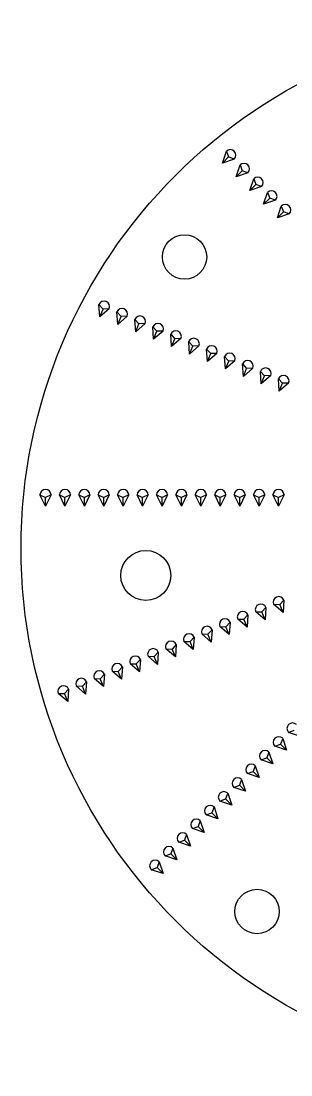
# Model space of a CAD drawing. Extents: x 115 to 2025, y 0 to 1377.
# Drawn here: x 1474.1 to 1498.4, y 755.8 to 850.8 of the extents above; entities that cross this region are included whole.
import ezdxf

# ---------------------------------------------------------------- set-up
doc = ezdxf.new("R2010")
doc.units = 0
doc.layers.get('0').update_dxf_attribs({"linetype": 'CONTINUOUS'})
doc.layers.add('DANMEN', color=7, linetype='CONTINUOUS')

msp = doc.modelspace()

# ---------------------------------------------------------------- linework, layer by layer
at = {"color": 2}
for centre, radius in [((1521.571, 803.289), 47.5), ((1488.802, 829.526), 2), ((1485.306, 800.821), 2.25), ((1495.335, 770.52), 2)]:
    msp.add_circle(centre, radius, dxfattribs=at)
at = {"layer": 'DANMEN', "color": 2}
for p, q in [((1492.216, 837.995), (1492.569, 839.056)), ((1492.569, 839.056), (1492.761, 838.541)), ((1492.216, 837.995), (1492.761, 838.541)), ((1493.276, 838.349), (1492.216, 837.995)), ((1493.276, 838.349), (1492.761, 838.541)), ((1493.453, 836.758), (1493.807, 837.819)), ((1493.453, 836.758), (1493.998, 837.303)), ((1494.514, 837.112), (1493.453, 836.758)), ((1493.807, 837.819), (1493.998, 837.303)), ((1494.514, 837.112), (1493.998, 837.303)), ((1494.691, 835.521), (1495.044, 836.581)), ((1494.691, 835.521), (1495.236, 836.066)), ((1495.044, 836.581), (1495.236, 836.066)), ((1495.751, 835.874), (1495.236, 836.066)), ((1495.751, 835.874), (1494.691, 835.521)), ((1495.928, 834.283), (1496.282, 835.344)), ((1496.282, 835.344), (1496.473, 834.828)), ((1495.928, 834.283), (1496.473, 834.828)), ((1496.989, 834.637), (1495.928, 834.283)), ((1496.989, 834.637), (1496.473, 834.828)), ((1497.166, 833.046), (1497.519, 834.106)), ((1497.519, 834.106), (1497.711, 833.591)), ((1497.166, 833.046), (1497.711, 833.591)), ((1498.226, 833.399), (1497.166, 833.046)), ((1498.226, 833.399), (1497.711, 833.591)), ((1481.09, 825.235), (1481.464, 824.832)), ((1481.169, 824.12), (1481.09, 825.235)), ((1482.013, 824.852), (1481.169, 824.12)), ((1481.169, 824.12), (1481.464, 824.832)), ((1482.013, 824.852), (1481.464, 824.832)), ((1482.706, 824.565), (1483.081, 824.162)), ((1482.786, 823.45), (1482.706, 824.565)), ((1483.63, 824.183), (1482.786, 823.45)), ((1482.786, 823.45), (1483.081, 824.162)), ((1483.63, 824.183), (1483.081, 824.162)), ((1484.323, 823.896), (1484.697, 823.493)), ((1484.402, 822.78), (1484.323, 823.896)), ((1485.247, 823.513), (1484.402, 822.78)), ((1484.402, 822.78), (1484.697, 823.493)), ((1485.247, 823.513), (1484.697, 823.493)), ((1486.019, 822.111), (1485.94, 823.226)), ((1485.94, 823.226), (1486.314, 822.823)), ((1486.864, 822.843), (1486.019, 822.111)), ((1486.019, 822.111), (1486.314, 822.823)), ((1486.864, 822.843), (1486.314, 822.823)), ((1487.557, 822.556), (1487.931, 822.153)), ((1487.636, 821.441), (1487.557, 822.556)), ((1488.481, 822.173), (1487.636, 821.441)), ((1487.636, 821.441), (1487.931, 822.153)), ((1488.481, 822.173), (1487.931, 822.153)), ((1489.174, 821.886), (1489.548, 821.483)), ((1489.253, 820.771), (1489.174, 821.886)), ((1490.097, 821.504), (1489.253, 820.771)), ((1489.253, 820.771), (1489.548, 821.483)), ((1490.097, 821.504), (1489.548, 821.483)), ((1490.79, 821.217), (1491.165, 820.814)), ((1490.87, 820.102), (1490.79, 821.217)), ((1491.714, 820.834), (1490.87, 820.102)), ((1490.87, 820.102), (1491.165, 820.814)), ((1491.714, 820.834), (1491.165, 820.814)), ((1492.486, 819.432), (1492.407, 820.547)), ((1492.407, 820.547), (1492.781, 820.144)), ((1493.331, 820.164), (1492.486, 819.432)), ((1492.486, 819.432), (1492.781, 820.144)), ((1493.331, 820.164), (1492.781, 820.144)), ((1494.103, 818.762), (1494.024, 819.877)), ((1494.024, 819.877), (1494.398, 819.474)), ((1494.948, 819.495), (1494.103, 818.762)), ((1494.103, 818.762), (1494.398, 819.474)), ((1494.948, 819.495), (1494.398, 819.474)), ((1495.72, 818.092), (1495.641, 819.208)), ((1495.641, 819.208), (1496.015, 818.805)), ((1496.565, 818.825), (1495.72, 818.092)), ((1495.72, 818.092), (1496.015, 818.805)), ((1496.565, 818.825), (1496.015, 818.805)), ((1497.337, 817.423), (1497.258, 818.538)), ((1497.258, 818.538), (1497.632, 818.135)), ((1498.181, 818.155), (1497.337, 817.423)), ((1497.337, 817.423), (1497.632, 818.135)), ((1498.181, 818.155), (1497.632, 818.135)), ((1475.773, 808.073), (1476.273, 807.844)), ((1476.273, 807.073), (1475.773, 808.073)), ((1476.773, 808.073), (1476.273, 807.844)), ((1476.773, 808.073), (1476.273, 807.073)), ((1476.273, 807.073), (1476.273, 807.844)), ((1477.523, 808.073), (1478.023, 807.844)), ((1478.023, 807.073), (1477.523, 808.073)), ((1478.523, 808.073), (1478.023, 807.844)), ((1478.523, 808.073), (1478.023, 807.073)), ((1478.023, 807.073), (1478.023, 807.844)), ((1479.273, 808.073), (1479.773, 807.844)), ((1479.773, 807.073), (1479.273, 808.073)), ((1480.273, 808.073), (1479.773, 807.844)), ((1480.273, 808.073), (1479.773, 807.073)), ((1479.773, 807.073), (1479.773, 807.844)), ((1481.523, 807.073), (1481.023, 808.073)), ((1481.023, 808.073), (1481.523, 807.844)), ((1482.023, 808.073), (1481.523, 807.073)), ((1482.023, 808.073), (1481.523, 807.844)), ((1481.523, 807.073), (1481.523, 807.844)), ((1482.773, 808.073), (1483.273, 807.844)), ((1483.273, 807.073), (1482.773, 808.073)), ((1483.773, 808.073), (1483.273, 807.844)), ((1483.773, 808.073), (1483.273, 807.073)), ((1483.273, 807.073), (1483.273, 807.844)), ((1484.523, 808.073), (1485.023, 807.844)), ((1485.023, 807.073), (1484.523, 808.073)), ((1485.523, 808.073), (1485.023, 807.844)), ((1485.523, 808.073), (1485.023, 807.073)), ((1485.023, 807.073), (1485.023, 807.844)), ((1486.273, 808.073), (1486.773, 807.844)), ((1486.773, 807.073), (1486.273, 808.073)), ((1487.273, 808.073), (1486.773, 807.844)), ((1487.273, 808.073), (1486.773, 807.073)), ((1486.773, 807.073), (1486.773, 807.844)), ((1488.523, 807.073), (1488.023, 808.073)), ((1488.023, 808.073), (1488.523, 807.844)), ((1489.023, 808.073), (1488.523, 807.073)), ((1489.023, 808.073), (1488.523, 807.844)), ((1488.523, 807.073), (1488.523, 807.844)), ((1490.273, 807.073), (1489.773, 808.073)), ((1489.773, 808.073), (1490.273, 807.844)), ((1490.773, 808.073), (1490.273, 807.073)), ((1490.773, 808.073), (1490.273, 807.844)), ((1490.273, 807.073), (1490.273, 807.844)), ((1492.023, 807.073), (1491.523, 808.073)), ((1491.523, 808.073), (1492.023, 807.844)), ((1492.523, 808.073), (1492.023, 807.073)), ((1492.523, 808.073), (1492.023, 807.844)), ((1492.023, 807.073), (1492.023, 807.844)), ((1493.773, 807.073), (1493.273, 808.073)), ((1493.273, 808.073), (1493.773, 807.844)), ((1494.273, 808.073), (1493.773, 807.073)), ((1494.273, 808.073), (1493.773, 807.844)), ((1493.773, 807.073), (1493.773, 807.844)), ((1495.523, 807.073), (1495.023, 808.073)), ((1495.023, 808.073), (1495.523, 807.844)), ((1496.023, 808.073), (1495.523, 807.073)), ((1496.023, 808.073), (1495.523, 807.844)), ((1495.523, 807.073), (1495.523, 807.844)), ((1497.273, 807.073), (1496.773, 808.073)), ((1496.773, 808.073), (1497.273, 807.844)), ((1497.773, 808.073), (1497.273, 807.073)), ((1497.773, 808.073), (1497.273, 807.844)), ((1497.273, 807.073), (1497.273, 807.844)), ((1497.675, 797.486), (1496.83, 798.219)), ((1496.83, 798.219), (1497.38, 798.198)), ((1497.754, 798.601), (1497.38, 798.198)), ((1497.675, 797.486), (1497.38, 798.198)), ((1497.754, 798.601), (1497.675, 797.486)), ((1494.52, 797.262), (1494.146, 796.859)), ((1494.52, 797.262), (1494.441, 796.147)), ((1496.058, 796.816), (1495.213, 797.549)), ((1495.213, 797.549), (1495.763, 797.529)), ((1496.137, 797.932), (1495.763, 797.529)), ((1496.058, 796.816), (1495.763, 797.529)), ((1496.137, 797.932), (1496.058, 796.816)), ((1492.824, 795.477), (1491.98, 796.21)), ((1491.98, 796.21), (1492.529, 796.189)), ((1492.903, 796.592), (1492.529, 796.189)), ((1492.824, 795.477), (1492.529, 796.189)), ((1492.903, 796.592), (1492.824, 795.477)), ((1494.441, 796.147), (1493.596, 796.879)), ((1493.596, 796.879), (1494.146, 796.859)), ((1494.441, 796.147), (1494.146, 796.859)), ((1489.67, 795.253), (1489.296, 794.85)), ((1489.67, 795.253), (1489.591, 794.138)), ((1491.207, 794.807), (1490.363, 795.54)), ((1490.363, 795.54), (1490.912, 795.52)), ((1491.287, 795.923), (1490.912, 795.52)), ((1491.207, 794.807), (1490.912, 795.52)), ((1491.287, 795.923), (1491.207, 794.807)), ((1487.129, 794.2), (1487.679, 794.18)), ((1487.974, 793.468), (1487.129, 794.2)), ((1488.053, 794.583), (1487.679, 794.18)), ((1488.053, 794.583), (1487.974, 793.468)), ((1489.591, 794.138), (1488.746, 794.87)), ((1488.746, 794.87), (1489.296, 794.85)), ((1489.591, 794.138), (1489.296, 794.85)), ((1485.512, 793.531), (1486.062, 793.51)), ((1486.357, 792.798), (1485.512, 793.531)), ((1486.436, 793.913), (1486.062, 793.51)), ((1486.357, 792.798), (1486.062, 793.51)), ((1486.436, 793.913), (1486.357, 792.798)), ((1487.974, 793.468), (1487.679, 794.18)), ((1483.203, 792.574), (1482.828, 792.171)), ((1483.203, 792.574), (1483.123, 791.459)), ((1483.896, 792.861), (1484.445, 792.841)), ((1484.74, 792.129), (1483.896, 792.861)), ((1484.819, 793.244), (1484.445, 792.841)), ((1484.74, 792.129), (1484.445, 792.841)), ((1484.819, 793.244), (1484.74, 792.129)), ((1480.662, 791.522), (1481.212, 791.501)), ((1481.507, 790.789), (1480.662, 791.522)), ((1481.586, 791.904), (1481.212, 791.501)), ((1481.507, 790.789), (1481.212, 791.501)), ((1481.586, 791.904), (1481.507, 790.789)), ((1483.123, 791.459), (1482.279, 792.191)), ((1482.279, 792.191), (1482.828, 792.171)), ((1483.123, 791.459), (1482.828, 792.171)), ((1478.352, 790.565), (1477.978, 790.162)), ((1478.352, 790.565), (1478.273, 789.45)), ((1479.045, 790.852), (1479.595, 790.832)), ((1479.89, 790.119), (1479.045, 790.852)), ((1479.969, 791.235), (1479.595, 790.832)), ((1479.89, 790.119), (1479.595, 790.832)), ((1479.969, 791.235), (1479.89, 790.119)), ((1477.428, 790.182), (1477.978, 790.162)), ((1478.273, 789.45), (1477.428, 790.182)), ((1478.273, 789.45), (1477.978, 790.162)), ((1498.179, 786.662), (1498.694, 786.853)), ((1499.239, 786.308), (1498.179, 786.662)), ((1497.648, 786.131), (1497.457, 785.616)), ((1497.648, 786.131), (1498.002, 785.071)), ((1496.411, 784.894), (1496.219, 784.378)), ((1496.411, 784.894), (1496.765, 783.833)), ((1496.941, 785.424), (1497.457, 785.616)), ((1498.002, 785.071), (1496.941, 785.424)), ((1498.002, 785.071), (1497.457, 785.616)), ((1495.704, 784.187), (1496.219, 784.378)), ((1496.765, 783.833), (1495.704, 784.187)), ((1496.765, 783.833), (1496.219, 784.378)), ((1494.466, 782.949), (1494.982, 783.141)), ((1495.527, 782.596), (1494.466, 782.949)), ((1495.174, 783.656), (1494.982, 783.141)), ((1495.527, 782.596), (1494.982, 783.141)), ((1495.174, 783.656), (1495.527, 782.596)), ((1493.229, 781.712), (1493.745, 781.903)), ((1493.936, 782.419), (1493.745, 781.903)), ((1494.29, 781.358), (1493.745, 781.903)), ((1493.936, 782.419), (1494.29, 781.358)), ((1492.699, 781.182), (1492.507, 780.666)), ((1492.699, 781.182), (1493.052, 780.121)), ((1494.29, 781.358), (1493.229, 781.712)), ((1491.992, 780.474), (1492.507, 780.666)), ((1493.052, 780.121), (1491.992, 780.474)), ((1493.052, 780.121), (1492.507, 780.666)), ((1490.754, 779.237), (1491.27, 779.429)), ((1491.815, 778.883), (1490.754, 779.237)), ((1491.461, 779.944), (1491.27, 779.429)), ((1491.815, 778.883), (1491.27, 779.429)), ((1491.461, 779.944), (1491.815, 778.883)), ((1489.517, 778), (1490.032, 778.191)), ((1490.224, 778.707), (1490.032, 778.191)), ((1490.577, 777.646), (1490.032, 778.191)), ((1490.224, 778.707), (1490.577, 777.646)), ((1488.986, 777.469), (1488.795, 776.954)), ((1488.986, 777.469), (1489.34, 776.409)), ((1490.577, 777.646), (1489.517, 778)), ((1487.749, 776.232), (1487.557, 775.716)), ((1487.749, 776.232), (1488.103, 775.171)), ((1488.279, 776.762), (1488.795, 776.954)), ((1489.34, 776.409), (1488.279, 776.762)), ((1489.34, 776.409), (1488.795, 776.954)), ((1487.042, 775.525), (1487.557, 775.716)), ((1488.103, 775.171), (1487.042, 775.525)), ((1488.103, 775.171), (1487.557, 775.716)), ((1485.804, 774.287), (1486.32, 774.479)), ((1486.865, 773.934), (1485.804, 774.287)), ((1486.512, 774.994), (1486.32, 774.479)), ((1486.865, 773.934), (1486.32, 774.479)), ((1486.512, 774.994), (1486.865, 773.934))]:
    msp.add_line(p, q, dxfattribs=at)
for centre, start, end in [((1492.923, 838.703), 315, 135), ((1494.16, 837.465), 315, 135), ((1495.398, 836.228), 315, 135), ((1496.635, 834.99), 315, 135), ((1497.873, 833.753), 315, 135), ((1481.552, 825.044), 337.5, 157.5), ((1483.168, 824.374), 337.5, 157.5), ((1484.785, 823.704), 337.5, 157.5), ((1486.402, 823.035), 337.5, 157.5), ((1488.019, 822.365), 337.5, 157.5), ((1489.635, 821.695), 337.5, 157.5), ((1491.252, 821.025), 337.5, 157.5), ((1492.869, 820.356), 337.5, 157.5), ((1494.486, 819.686), 337.5, 157.5), ((1496.103, 819.016), 337.5, 157.5), ((1497.719, 818.347), 337.5, 157.5), ((1476.273, 808.073), 360, 180), ((1478.023, 808.073), 360, 180), ((1479.773, 808.073), 360, 180), ((1481.523, 808.073), 360, 180), ((1483.273, 808.073), 360, 180), ((1485.023, 808.073), 360, 180), ((1486.773, 808.073), 360, 180), ((1488.523, 808.073), 360, 180), ((1490.273, 808.073), 360, 180), ((1492.023, 808.073), 360, 180), ((1493.773, 808.073), 360, 180), ((1495.523, 808.073), 360, 180), ((1497.273, 808.073), 360, 180), ((1495.675, 797.74), 22.5, 202.5), ((1497.292, 798.41), 22.5, 202.5), ((1494.058, 797.071), 22.5, 202.5), ((1490.825, 795.731), 22.5, 202.5), ((1492.441, 796.401), 22.5, 202.5), ((1489.208, 795.062), 22.5, 202.5), ((1485.974, 793.722), 22.5, 202.5), ((1487.591, 794.392), 22.5, 202.5), ((1484.358, 793.052), 22.5, 202.5), ((1482.741, 792.383), 22.5, 202.5), ((1479.507, 791.043), 22.5, 202.5), ((1481.124, 791.713), 22.5, 202.5), ((1477.89, 790.374), 22.5, 202.5), ((1498.532, 787.015), 45, 225), ((1497.295, 785.778), 45, 225), ((1496.057, 784.54), 45, 225), ((1494.82, 783.303), 45, 225), ((1493.583, 782.065), 45, 225), ((1492.345, 780.828), 45, 225), ((1491.108, 779.591), 45, 225), ((1489.87, 778.353), 45, 225), ((1488.633, 777.116), 45, 225), ((1487.395, 775.878), 45, 225), ((1486.158, 774.641), 45, 225)]:
    msp.add_arc(centre, 0.5, start, end, dxfattribs=at)

doc.saveas('drawing.dxf')
